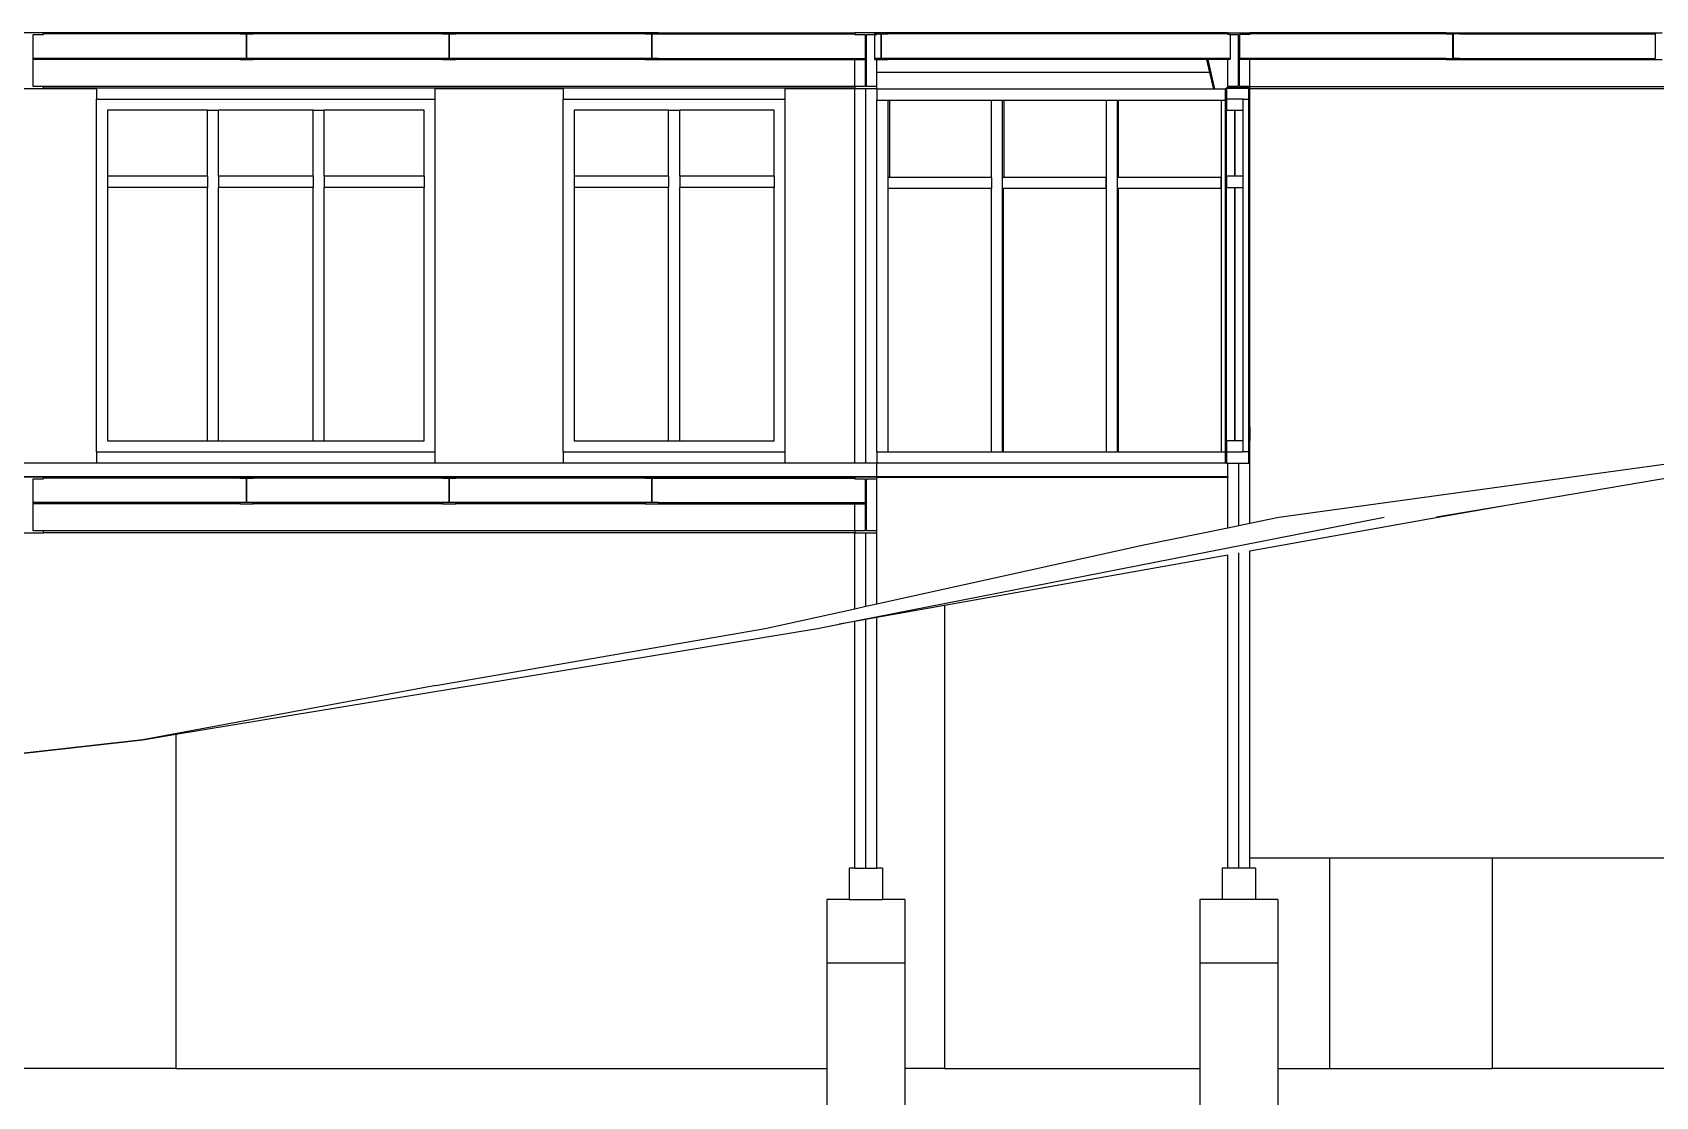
# Model space of a CAD drawing. Extents: x -49.2 to 49.2, y -12.4 to 14.6.
# Drawn here: x 2.73 to 17.34, y -3.62 to 5.95 of the extents above; entities that cross this region are included whole.
import ezdxf

# ---------------------------------------------------------------- set-up
doc = ezdxf.new("R2010")
doc.units = 0
doc.layers.get('0').update_dxf_attribs({"linetype": 'CONTINUOUS'})
doc.layers.add('SECTIONCUTEDGES', color=7, linetype='CONTINUOUS')

msp = doc.modelspace()

# ---------------------------------------------------------------- linework, layer by layer
for p, q in [((4.595, 5.948), (2.83, 5.948)), ((4.595, 5.938), (2.83, 5.938)), ((6.42, 5.948), (4.715, 5.948)), ((6.42, 5.938), (4.715, 5.938)), ((8.245, 5.948), (6.54, 5.948)), ((8.245, 5.938), (6.54, 5.938)), ((8.365, 5.948), (10.13, 5.948)), ((8.365, 5.938), (10.13, 5.938)), ((10.308, 5.932), (10.308, 5.718)), ((10.33, 5.954), (10.33, 5.948)), ((13.486, 5.948), (10.428, 5.948)), ((13.486, 5.938), (10.428, 5.938)), ((13.486, 5.948), (13.486, 5.954)), ((13.508, 5.932), (13.508, 5.718)), ((15.451, 5.948), (13.686, 5.948)), ((15.451, 5.938), (13.686, 5.938)), ((15.571, 5.948), (17.276, 5.948)), ((15.571, 5.938), (17.276, 5.938)), ((4.595, 5.718), (2.735, 5.718)), ((4.595, 5.708), (2.735, 5.708)), ((6.42, 5.718), (4.715, 5.718)), ((6.42, 5.708), (4.715, 5.708)), ((8.245, 5.718), (6.54, 5.718)), ((8.245, 5.708), (6.54, 5.708)), ((8.365, 5.718), (10.225, 5.718)), ((8.365, 5.708), (10.13, 5.708)), ((10.13, 5.464), (10.13, 5.708)), ((10.13, 5.708), (10.225, 5.708)), ((10.33, 5.59), (10.33, 5.708)), ((13.508, 5.718), (10.428, 5.718)), ((13.296, 5.708), (10.428, 5.708)), ((13.296, 5.708), (13.323, 5.59)), ((13.306, 5.708), (13.296, 5.708)), ((13.306, 5.708), (13.368, 5.442)), ((13.486, 5.708), (13.306, 5.708)), ((13.486, 5.464), (13.486, 5.708)), ((13.508, 5.708), (13.486, 5.708)), ((13.508, 5.708), (13.508, 5.718)), ((15.451, 5.718), (13.591, 5.718)), ((13.686, 5.708), (13.591, 5.708)), ((13.686, 5.464), (13.686, 5.708)), ((15.451, 5.708), (13.686, 5.708)), ((15.571, 5.718), (17.276, 5.718)), ((15.571, 5.708), (17.276, 5.708)), ((13.323, 5.59), (10.33, 5.59)), ((10.33, 5.513), (10.33, 5.59)), ((13.323, 5.59), (13.358, 5.442)), ((10.13, 5.464), (2.83, 5.464)), ((2.83, 5.452), (10.13, 5.452)), ((2.83, 5.448), (3.305, 5.448)), ((3.305, 5.448), (3.305, 5.352)), ((6.355, 5.448), (7.505, 5.448)), ((6.355, 5.352), (6.355, 5.448)), ((7.505, 5.448), (7.505, 5.352)), ((9.505, 5.448), (10.13, 5.448)), ((9.505, 5.352), (9.505, 5.448)), ((10.13, 2.078), (10.13, 5.448)), ((10.23, 2.078), (10.23, 5.448)), ((10.33, 5.464), (10.33, 5.513)), ((10.33, 5.442), (10.33, 5.448)), ((10.33, 5.442), (10.33, 5.342)), ((10.932, 5.442), (10.33, 5.442)), ((13.358, 5.442), (10.932, 5.442)), ((13.368, 5.442), (13.358, 5.442)), ((13.466, 5.442), (13.368, 5.442)), ((13.466, 5.448), (13.476, 5.448)), ((13.466, 5.442), (13.466, 5.448)), ((13.466, 5.342), (13.466, 5.442)), ((13.686, 5.464), (20.986, 5.464)), ((13.686, 2.405), (13.686, 5.448)), ((13.686, 5.448), (20.986, 5.448)), ((3.305, 2.178), (3.305, 5.352)), ((3.305, 5.352), (6.355, 5.352)), ((6.355, 2.178), (6.355, 5.352)), ((7.505, 2.178), (7.505, 5.352)), ((7.505, 5.352), (9.505, 5.352)), ((9.505, 2.178), (9.505, 5.352)), ((10.33, 5.342), (10.43, 5.342)), ((10.33, 2.178), (10.33, 5.342)), ((10.43, 4.999), (10.43, 5.342)), ((10.43, 5.342), (10.442, 5.342)), ((10.442, 5.342), (10.442, 4.99)), ((10.442, 5.342), (11.359, 5.342)), ((11.359, 5.342), (11.459, 5.342)), ((11.359, 4.648), (11.359, 5.342)), ((11.459, 4.648), (11.459, 5.342)), ((11.459, 5.342), (11.471, 5.342)), ((11.471, 5.342), (11.471, 4.648)), ((11.471, 5.342), (12.395, 5.342)), ((12.395, 5.342), (12.495, 5.342)), ((12.395, 4.648), (12.395, 5.342)), ((12.495, 5.259), (12.495, 5.342)), ((12.495, 5.342), (12.501, 5.342)), ((12.495, 4.648), (12.495, 5.259)), ((12.501, 5.342), (12.501, 5.259)), ((12.501, 5.342), (13.43, 5.342)), ((12.501, 5.259), (12.501, 4.648)), ((13.43, 5.342), (13.466, 5.342)), ((13.43, 4.648), (13.43, 5.342)), ((13.466, 2.178), (13.466, 5.342)), ((13.676, 2.178), (13.676, 5.352)), ((4.305, 5.252), (3.405, 5.252)), ((3.405, 5.252), (3.405, 4.658)), ((4.305, 5.252), (4.405, 5.252)), ((4.305, 4.658), (4.305, 5.252)), ((4.405, 4.658), (4.405, 5.252)), ((5.255, 5.252), (4.405, 5.252)), ((5.255, 5.252), (5.355, 5.252)), ((5.255, 4.658), (5.255, 5.252)), ((5.355, 4.658), (5.355, 5.252)), ((6.255, 5.252), (5.355, 5.252)), ((6.255, 4.658), (6.255, 5.252)), ((8.455, 5.252), (7.605, 5.252)), ((7.605, 5.252), (7.605, 4.658)), ((8.455, 5.252), (8.555, 5.252)), ((8.455, 4.658), (8.455, 5.252)), ((9.405, 5.252), (8.555, 5.252)), ((8.555, 4.658), (8.555, 5.252)), ((9.405, 4.658), (9.405, 5.252)), ((13.476, 4.658), (13.476, 5.252)), ((13.626, 4.658), (13.626, 5.252)), ((10.43, 4.648), (10.43, 4.999)), ((10.442, 4.99), (10.442, 4.648)), ((4.305, 4.658), (3.405, 4.658)), ((3.405, 4.658), (3.405, 4.558)), ((4.305, 4.558), (3.405, 4.558)), ((3.405, 4.558), (3.405, 2.278)), ((4.305, 4.658), (4.305, 4.558)), ((4.305, 2.278), (4.305, 4.558)), ((5.255, 4.658), (4.405, 4.658)), ((4.405, 4.658), (4.405, 4.558)), ((5.255, 4.558), (4.405, 4.558)), ((4.405, 2.278), (4.405, 4.558)), ((5.255, 4.658), (5.255, 4.558)), ((5.255, 2.278), (5.255, 4.558)), ((6.255, 4.658), (5.355, 4.658)), ((5.355, 4.658), (5.355, 4.558)), ((6.255, 4.558), (5.355, 4.558)), ((5.355, 2.278), (5.355, 4.558)), ((6.255, 4.658), (6.255, 4.558)), ((6.255, 2.278), (6.255, 4.558)), ((8.455, 4.658), (7.605, 4.658)), ((7.605, 4.658), (7.605, 4.558)), ((8.455, 4.558), (7.605, 4.558)), ((7.605, 4.558), (7.605, 2.278)), ((8.455, 4.658), (8.455, 4.558)), ((8.455, 2.278), (8.455, 4.558)), ((9.405, 4.658), (8.555, 4.658)), ((8.555, 4.658), (8.555, 4.558)), ((9.405, 4.558), (8.555, 4.558)), ((8.555, 2.278), (8.555, 4.558)), ((9.405, 4.658), (9.405, 4.558)), ((9.405, 2.278), (9.405, 4.558)), ((10.442, 4.648), (10.43, 4.648)), ((10.43, 4.548), (10.43, 4.648)), ((11.359, 4.548), (10.43, 4.548)), ((10.43, 2.178), (10.43, 4.548)), ((11.359, 4.648), (10.442, 4.648)), ((11.359, 4.648), (11.359, 4.548)), ((11.359, 2.178), (11.359, 4.548)), ((11.471, 4.648), (11.459, 4.648)), ((11.459, 4.548), (11.459, 4.648)), ((11.459, 4.548), (11.465, 4.548)), ((11.459, 4.323), (11.459, 4.548)), ((12.389, 4.548), (11.465, 4.548)), ((11.465, 4.548), (11.465, 4.319)), ((12.389, 4.648), (11.471, 4.648)), ((12.389, 4.648), (12.395, 4.648)), ((12.389, 4.648), (12.389, 4.59)), ((12.389, 4.59), (12.389, 4.548)), ((12.395, 4.548), (12.389, 4.548)), ((12.395, 4.59), (12.395, 4.648)), ((12.395, 4.548), (12.395, 4.59)), ((12.395, 2.178), (12.395, 4.548)), ((12.501, 4.648), (12.495, 4.648)), ((12.495, 4.548), (12.495, 4.648)), ((12.495, 4.548), (12.501, 4.548)), ((12.495, 3.775), (12.495, 4.548)), ((13.424, 4.648), (12.501, 4.648)), ((13.424, 4.548), (12.501, 4.548)), ((12.501, 4.548), (12.501, 3.772)), ((13.424, 4.648), (13.43, 4.648)), ((13.424, 4.648), (13.424, 4.59)), ((13.424, 4.59), (13.424, 4.548)), ((13.43, 4.548), (13.424, 4.548)), ((13.43, 4.59), (13.43, 4.648)), ((13.43, 4.548), (13.43, 4.59)), ((13.43, 2.178), (13.43, 4.548)), ((13.476, 2.278), (13.476, 4.558)), ((13.626, 2.278), (13.626, 4.558)), ((11.459, 2.22), (11.459, 4.323)), ((11.465, 4.319), (11.465, 2.221)), ((12.495, 2.432), (12.495, 3.775)), ((12.501, 3.772), (12.501, 2.433)), ((21.264, 2.59), (15.996, 1.697)), ((12.495, 2.325), (12.495, 2.432)), ((12.501, 2.433), (12.501, 2.326)), ((13.686, 2.405), (13.686, 2.281)), ((3.405, 2.278), (4.305, 2.278)), ((4.305, 2.278), (4.405, 2.278)), ((4.405, 2.278), (5.255, 2.278)), ((5.255, 2.278), (5.355, 2.278)), ((5.355, 2.278), (6.255, 2.278)), ((7.605, 2.278), (8.455, 2.278)), ((8.455, 2.278), (8.555, 2.278)), ((8.555, 2.278), (9.405, 2.278)), ((11.459, 2.178), (11.459, 2.22)), ((11.465, 2.221), (11.465, 2.178)), ((12.495, 2.225), (12.495, 2.325)), ((12.495, 2.178), (12.495, 2.225)), ((12.501, 2.326), (12.501, 2.226)), ((12.501, 2.226), (12.501, 2.178)), ((13.686, 2.152), (13.686, 2.281)), ((3.305, 2.178), (6.355, 2.178)), ((3.305, 2.178), (3.305, 2.078)), ((6.355, 2.078), (6.355, 2.178)), ((7.505, 2.178), (9.505, 2.178)), ((7.505, 2.178), (7.505, 2.078)), ((9.505, 2.078), (9.505, 2.178)), ((10.33, 2.178), (10.43, 2.178)), ((10.33, 2.178), (10.33, 2.078)), ((10.43, 2.178), (11.359, 2.178)), ((11.359, 2.178), (11.459, 2.178)), ((11.465, 2.178), (11.459, 2.178)), ((11.465, 2.178), (12.395, 2.178)), ((12.395, 2.178), (12.495, 2.178)), ((12.501, 2.178), (12.495, 2.178)), ((12.501, 2.178), (13.43, 2.178)), ((13.43, 2.178), (13.466, 2.178)), ((13.466, 2.078), (13.466, 2.178)), ((13.586, 1.517), (13.586, 2.078)), ((13.676, 2.078), (13.686, 2.078)), ((13.686, 2.078), (13.686, 2.152)), ((13.686, 1.952), (13.686, 2.078)), ((4.595, 1.952), (2.83, 1.952)), ((4.595, 1.943), (2.83, 1.943)), ((6.42, 1.952), (4.715, 1.952)), ((6.42, 1.943), (4.715, 1.943)), ((8.245, 1.952), (6.54, 1.952)), ((8.245, 1.943), (6.54, 1.943)), ((8.365, 1.952), (10.13, 1.952)), ((8.365, 1.943), (10.13, 1.943)), ((10.33, 1.958), (10.33, 1.952)), ((10.33, 1.952), (10.41, 1.952)), ((10.33, 1.69), (10.33, 1.936)), ((10.41, 1.952), (11.392, 1.952)), ((11.392, 1.952), (11.896, 1.952)), ((11.896, 1.952), (12.922, 1.952)), ((12.922, 1.952), (13.486, 1.952)), ((13.486, 1.958), (13.486, 1.952)), ((13.486, 1.918), (13.486, 1.952)), ((13.486, 1.831), (13.486, 1.918)), ((13.686, 1.869), (13.686, 1.952)), ((13.486, 1.691), (13.486, 1.831)), ((13.686, 1.736), (13.686, 1.869)), ((4.595, 1.722), (2.735, 1.722)), ((4.595, 1.712), (2.735, 1.712)), ((6.42, 1.722), (4.715, 1.722)), ((6.42, 1.712), (4.715, 1.712)), ((8.245, 1.722), (6.54, 1.722)), ((8.245, 1.712), (6.54, 1.712)), ((8.365, 1.722), (10.225, 1.722)), ((8.365, 1.712), (10.13, 1.712)), ((10.13, 1.468), (10.13, 1.712)), ((10.13, 1.712), (10.225, 1.712)), ((10.33, 1.664), (10.33, 1.69)), ((10.33, 1.59), (10.33, 1.664)), ((13.486, 1.664), (13.486, 1.691)), ((13.486, 1.59), (13.486, 1.664)), ((13.686, 1.697), (13.686, 1.736)), ((13.686, 1.59), (13.686, 1.697)), ((15.996, 1.697), (15.364, 1.59)), ((15.996, 1.697), (15.394, 1.59)), ((10.13, 1.468), (2.83, 1.468)), ((10.002, 0.631), (14.894, 1.59)), ((10.33, 1.468), (10.33, 1.59)), ((13.486, 1.497), (13.486, 1.59)), ((15.394, 1.59), (13.686, 1.286)), ((13.686, 1.537), (13.686, 1.59)), ((2.909, 1.452), (2.83, 1.452)), ((4.47, 1.452), (2.909, 1.452)), ((4.68, 1.452), (4.47, 1.452)), ((7.328, 1.452), (4.68, 1.452)), ((7.523, 1.452), (7.328, 1.452)), ((8.851, 1.452), (7.523, 1.452)), ((9.056, 1.452), (8.851, 1.452)), ((10.13, 1.452), (9.056, 1.452)), ((10.13, 1.413), (10.13, 1.452)), ((10.13, 1.348), (10.13, 1.413)), ((10.13, 1.273), (10.13, 1.348)), ((10.23, 0.79), (10.23, 1.452)), ((10.33, 1.438), (10.33, 1.452)), ((10.33, 1.371), (10.33, 1.438)), ((10.33, 1.303), (10.33, 1.371)), ((10.13, 1.197), (10.13, 1.273)), ((10.13, 0.849), (10.13, 1.197)), ((10.33, 1.224), (10.33, 1.303)), ((10.33, 0.9), (10.33, 1.224)), ((13.486, 1.25), (10.937, 0.797)), ((13.486, 1.25), (13.486, 1.253)), ((13.486, -1.567), (13.486, 1.25)), ((13.586, -1.567), (13.586, 1.271)), ((13.686, 1.289), (13.686, 1.286)), ((13.686, -1.476), (13.686, 1.286)), ((10.33, 0.812), (10.33, 0.9)), ((10.13, 0.775), (10.13, 0.849)), ((10.13, 0.768), (10.13, 0.775)), ((10.937, 0.797), (10.33, 0.689)), ((10.937, 0.797), (10.937, -3.367)), ((4.02, -0.361), (9.794, 0.59)), ((9.794, 0.59), (9.99, 0.628)), ((10.13, 0.653), (9.99, 0.628)), ((9.99, 0.628), (10.002, 0.631)), ((10.23, 0.671), (10.13, 0.653)), ((10.13, -1.567), (10.13, 0.653)), ((10.33, 0.689), (10.23, 0.671)), ((10.23, -1.567), (10.23, 0.671)), ((10.33, -1.567), (10.33, 0.689)), ((3.724, -0.41), (2.047, -0.599)), ((3.724, -0.41), (4.02, -0.361)), ((4.02, -0.361), (4.02, -3.367)), ((10.13, -1.567), (10.08, -1.567)), ((10.08, -1.567), (10.08, -1.848)), ((10.13, -1.567), (10.23, -1.567)), ((10.23, -1.567), (10.33, -1.567)), ((10.38, -1.567), (10.33, -1.567)), ((10.38, -1.567), (10.38, -1.848)), ((13.486, -1.567), (13.436, -1.567)), ((13.436, -1.567), (13.436, -1.848)), ((13.586, -1.567), (13.486, -1.567)), ((13.686, -1.567), (13.586, -1.567)), ((13.686, -1.567), (13.686, -1.476)), ((14.404, -1.476), (13.686, -1.476)), ((13.736, -1.567), (13.686, -1.567)), ((13.736, -1.567), (13.736, -1.848)), ((14.404, -3.367), (14.404, -1.476)), ((15.867, -1.476), (14.404, -1.476)), ((15.867, -1.476), (15.867, -3.367)), ((25.155, -1.476), (15.867, -1.476)), ((10.08, -1.848), (9.88, -1.848)), ((9.88, -1.848), (9.88, -2.418)), ((10.08, -1.848), (10.38, -1.848)), ((10.58, -1.848), (10.38, -1.848)), ((10.58, -1.848), (10.58, -2.418)), ((13.436, -1.848), (13.236, -1.848)), ((13.236, -1.848), (13.236, -2.418)), ((13.736, -1.848), (13.436, -1.848)), ((13.936, -1.848), (13.736, -1.848)), ((13.936, -1.848), (13.936, -2.418)), ((9.88, -2.418), (10.58, -2.418)), ((9.88, -2.418), (9.88, -3.367)), ((10.58, -2.418), (10.58, -3.367)), ((13.236, -2.418), (13.936, -2.418)), ((13.236, -2.418), (13.236, -3.367)), ((13.936, -2.418), (13.936, -3.367)), ((4.02, -3.367), (2.047, -3.367)), ((4.02, -3.367), (9.88, -3.367)), ((9.88, -3.367), (9.88, -12.418)), ((10.58, -3.367), (10.58, -12.418)), ((10.937, -3.367), (10.58, -3.367)), ((10.937, -3.367), (13.236, -3.367)), ((13.236, -3.367), (13.236, -12.418)), ((13.936, -3.367), (14.404, -3.367)), ((13.936, -3.367), (13.936, -12.418)), ((14.404, -3.367), (15.867, -3.367)), ((25.155, -3.367), (15.867, -3.367))]:
    msp.add_line(p, q)
at = {"layer": 'SECTIONCUTEDGES'}
for p, q in [((2.83, 5.948), (2.63, 5.948)), ((2.735, 5.932), (2.83, 5.932)), ((2.735, 5.718), (2.735, 5.932)), ((2.83, 5.938), (2.83, 5.948)), ((2.83, 5.932), (2.83, 5.938)), ((4.595, 5.948), (4.595, 5.938)), ((4.715, 5.948), (4.595, 5.948)), ((4.595, 5.938), (4.652, 5.938)), ((4.652, 5.938), (4.652, 5.718)), ((4.652, 5.938), (4.658, 5.938)), ((4.658, 5.938), (4.715, 5.938)), ((4.658, 5.718), (4.658, 5.938)), ((4.715, 5.938), (4.715, 5.948)), ((6.42, 5.948), (6.42, 5.938)), ((6.54, 5.948), (6.42, 5.948)), ((6.42, 5.938), (6.477, 5.938)), ((6.477, 5.938), (6.477, 5.718)), ((6.477, 5.938), (6.483, 5.938)), ((6.483, 5.938), (6.54, 5.938)), ((6.483, 5.718), (6.483, 5.938)), ((6.54, 5.938), (6.54, 5.948)), ((8.245, 5.948), (8.245, 5.938)), ((8.365, 5.948), (8.245, 5.948)), ((8.245, 5.938), (8.302, 5.938)), ((8.302, 5.938), (8.302, 5.718)), ((8.302, 5.938), (8.308, 5.938)), ((8.308, 5.938), (8.365, 5.938)), ((8.308, 5.718), (8.308, 5.938)), ((8.365, 5.938), (8.365, 5.948)), ((10.13, 5.948), (10.13, 5.938)), ((10.308, 5.948), (10.13, 5.948)), ((10.13, 5.938), (10.13, 5.932)), ((10.13, 5.932), (10.225, 5.932)), ((10.225, 5.932), (10.225, 5.718)), ((10.235, 5.464), (10.235, 5.932)), ((10.235, 5.932), (10.308, 5.932)), ((10.308, 5.948), (10.308, 5.938)), ((10.33, 5.948), (10.308, 5.948)), ((10.308, 5.938), (10.33, 5.938)), ((10.308, 5.932), (10.33, 5.932)), ((10.428, 5.948), (10.33, 5.948)), ((10.33, 5.938), (10.33, 5.948)), ((10.33, 5.938), (10.365, 5.938)), ((10.33, 5.932), (10.33, 5.938)), ((10.365, 5.938), (10.365, 5.718)), ((10.371, 5.938), (10.428, 5.938)), ((10.371, 5.718), (10.371, 5.938)), ((10.428, 5.938), (10.428, 5.948)), ((13.486, 5.948), (13.508, 5.948)), ((13.486, 5.938), (13.486, 5.948)), ((13.486, 5.932), (13.486, 5.938)), ((13.508, 5.932), (13.486, 5.932)), ((13.508, 5.948), (13.686, 5.948)), ((13.508, 5.932), (13.581, 5.932)), ((13.581, 5.932), (13.581, 5.464)), ((13.686, 5.932), (13.591, 5.932)), ((13.591, 5.932), (13.591, 5.718)), ((13.686, 5.948), (13.686, 5.938)), ((13.686, 5.938), (13.686, 5.932)), ((15.451, 5.948), (15.451, 5.938)), ((15.451, 5.948), (15.571, 5.948)), ((15.451, 5.938), (15.508, 5.938)), ((15.508, 5.938), (15.508, 5.718)), ((15.514, 5.938), (15.508, 5.938)), ((15.514, 5.938), (15.514, 5.718)), ((15.571, 5.938), (15.514, 5.938)), ((15.571, 5.948), (15.571, 5.938)), ((17.276, 5.948), (17.276, 5.938)), ((17.276, 5.948), (17.396, 5.948)), ((17.276, 5.938), (17.333, 5.938)), ((17.333, 5.938), (17.333, 5.718)), ((17.339, 5.938), (17.333, 5.938)), ((2.735, 5.708), (2.735, 5.718)), ((2.735, 5.464), (2.735, 5.708)), ((4.595, 5.718), (4.595, 5.708)), ((4.652, 5.718), (4.595, 5.718)), ((4.595, 5.708), (4.715, 5.708)), ((4.715, 5.718), (4.658, 5.718)), ((4.715, 5.708), (4.715, 5.718)), ((6.42, 5.718), (6.42, 5.708)), ((6.477, 5.718), (6.42, 5.718)), ((6.42, 5.708), (6.54, 5.708)), ((6.54, 5.718), (6.483, 5.718)), ((6.54, 5.708), (6.54, 5.718)), ((8.245, 5.718), (8.245, 5.708)), ((8.302, 5.718), (8.245, 5.718)), ((8.245, 5.708), (8.365, 5.708)), ((8.365, 5.718), (8.308, 5.718)), ((8.365, 5.708), (8.365, 5.718)), ((10.225, 5.718), (10.225, 5.708)), ((10.225, 5.708), (10.225, 5.464)), ((10.308, 5.718), (10.308, 5.708)), ((10.365, 5.718), (10.308, 5.718)), ((10.308, 5.708), (10.33, 5.708)), ((10.33, 5.708), (10.428, 5.708)), ((10.428, 5.718), (10.371, 5.718)), ((10.428, 5.708), (10.428, 5.718)), ((13.591, 5.718), (13.591, 5.708)), ((13.591, 5.464), (13.591, 5.708)), ((15.451, 5.718), (15.451, 5.708)), ((15.451, 5.718), (15.508, 5.718)), ((15.451, 5.708), (15.571, 5.708)), ((15.571, 5.718), (15.514, 5.718)), ((15.571, 5.718), (15.571, 5.708)), ((17.276, 5.718), (17.276, 5.708)), ((17.276, 5.718), (17.333, 5.718)), ((17.276, 5.708), (17.396, 5.708)), ((2.63, 5.448), (2.83, 5.448)), ((2.83, 5.464), (2.735, 5.464)), ((2.83, 5.452), (2.83, 5.464)), ((2.83, 5.448), (2.83, 5.452)), ((10.225, 5.464), (10.13, 5.464)), ((10.13, 5.464), (10.13, 5.452)), ((10.13, 5.452), (10.13, 5.448)), ((10.13, 5.448), (10.23, 5.448)), ((10.23, 5.448), (10.33, 5.448)), ((10.33, 5.464), (10.235, 5.464)), ((10.33, 5.448), (10.33, 5.464)), ((13.486, 5.452), (13.476, 5.452)), ((13.476, 5.452), (13.476, 5.448)), ((13.476, 5.448), (13.476, 5.352)), ((13.486, 5.464), (13.486, 5.452)), ((13.581, 5.464), (13.486, 5.464)), ((13.486, 5.448), (13.486, 5.452)), ((13.676, 5.452), (13.486, 5.452)), ((13.676, 5.448), (13.486, 5.448)), ((13.686, 5.464), (13.591, 5.464)), ((13.676, 5.448), (13.676, 5.452)), ((13.676, 5.448), (13.686, 5.448)), ((13.676, 5.352), (13.676, 5.448)), ((13.686, 5.448), (13.686, 5.464)), ((13.626, 5.352), (13.476, 5.352)), ((13.476, 5.352), (13.476, 5.252)), ((13.626, 5.352), (13.676, 5.352)), ((13.626, 5.252), (13.626, 5.352)), ((13.476, 5.252), (13.551, 5.252)), ((13.551, 5.252), (13.626, 5.252)), ((13.551, 4.658), (13.551, 5.252)), ((13.551, 5.252), (13.551, 4.658)), ((13.551, 5.252), (13.551, 5.252)), ((13.476, 4.658), (13.476, 4.558)), ((13.551, 4.658), (13.476, 4.658)), ((13.476, 4.558), (13.551, 4.558)), ((13.626, 4.658), (13.551, 4.658)), ((13.551, 4.558), (13.626, 4.558)), ((13.551, 2.278), (13.551, 4.558)), ((13.551, 4.558), (13.551, 2.278)), ((13.551, 4.558), (13.551, 4.558)), ((13.626, 4.558), (13.626, 4.658)), ((13.476, 2.278), (13.476, 2.178)), ((13.551, 2.278), (13.476, 2.278)), ((13.626, 2.278), (13.551, 2.278)), ((13.626, 2.178), (13.626, 2.278)), ((3.305, 2.078), (2.155, 2.078)), ((6.355, 2.078), (3.305, 2.078)), ((7.505, 2.078), (6.355, 2.078)), ((9.505, 2.078), (7.505, 2.078)), ((10.13, 2.078), (9.505, 2.078)), ((10.23, 2.078), (10.13, 2.078)), ((10.33, 2.078), (10.23, 2.078)), ((13.466, 2.078), (10.33, 2.078)), ((10.33, 1.958), (10.33, 2.078)), ((13.476, 2.078), (13.466, 2.078)), ((13.476, 2.178), (13.626, 2.178)), ((13.476, 2.178), (13.476, 2.078)), ((13.476, 2.078), (13.486, 2.078)), ((13.486, 1.958), (13.486, 2.078)), ((13.486, 2.078), (13.586, 2.078)), ((13.586, 2.078), (13.676, 2.078)), ((13.676, 2.178), (13.626, 2.178)), ((13.676, 2.078), (13.676, 2.178)), ((16.824, 1.987), (18.205, 2.178)), ((-4.892, 1.958), (10.33, 1.958)), ((2.83, 1.952), (2.63, 1.952)), ((2.735, 1.936), (2.83, 1.936)), ((2.735, 1.722), (2.735, 1.936)), ((2.83, 1.943), (2.83, 1.952)), ((2.83, 1.936), (2.83, 1.943)), ((4.595, 1.952), (4.595, 1.943)), ((4.715, 1.952), (4.595, 1.952)), ((4.595, 1.943), (4.652, 1.943)), ((4.652, 1.943), (4.652, 1.722)), ((4.652, 1.943), (4.658, 1.943)), ((4.658, 1.943), (4.715, 1.943)), ((4.658, 1.722), (4.658, 1.943)), ((4.715, 1.943), (4.715, 1.952)), ((6.42, 1.952), (6.42, 1.943)), ((6.54, 1.952), (6.42, 1.952)), ((6.42, 1.943), (6.477, 1.943)), ((6.477, 1.943), (6.477, 1.722)), ((6.477, 1.943), (6.483, 1.943)), ((6.483, 1.943), (6.54, 1.943)), ((6.483, 1.722), (6.483, 1.943)), ((6.54, 1.943), (6.54, 1.952)), ((8.245, 1.952), (8.245, 1.943)), ((8.365, 1.952), (8.245, 1.952)), ((8.245, 1.943), (8.302, 1.943)), ((8.302, 1.943), (8.302, 1.722)), ((8.302, 1.943), (8.308, 1.943)), ((8.308, 1.943), (8.365, 1.943)), ((8.308, 1.722), (8.308, 1.943)), ((8.365, 1.943), (8.365, 1.952)), ((10.13, 1.952), (10.13, 1.943)), ((10.33, 1.952), (10.13, 1.952)), ((10.13, 1.943), (10.13, 1.936)), ((10.13, 1.936), (10.225, 1.936)), ((10.225, 1.936), (10.225, 1.722)), ((10.235, 1.936), (10.33, 1.936)), ((10.235, 1.468), (10.235, 1.936)), ((10.33, 1.958), (13.486, 1.958)), ((10.33, 1.938), (10.33, 1.952)), ((10.33, 1.936), (10.33, 1.938)), ((15.712, 1.834), (16.824, 1.987)), ((13.945, 1.59), (15.712, 1.834)), ((2.735, 1.712), (2.735, 1.722)), ((2.735, 1.468), (2.735, 1.712)), ((4.595, 1.722), (4.595, 1.712)), ((4.652, 1.722), (4.595, 1.722)), ((4.595, 1.712), (4.715, 1.712)), ((4.715, 1.722), (4.658, 1.722)), ((4.715, 1.712), (4.715, 1.722)), ((6.42, 1.722), (6.42, 1.712)), ((6.477, 1.722), (6.42, 1.722)), ((6.42, 1.712), (6.54, 1.712)), ((6.54, 1.722), (6.483, 1.722)), ((6.54, 1.712), (6.54, 1.722)), ((8.245, 1.722), (8.245, 1.712)), ((8.302, 1.722), (8.245, 1.722)), ((8.245, 1.712), (8.365, 1.712)), ((8.365, 1.722), (8.308, 1.722)), ((8.365, 1.712), (8.365, 1.722)), ((10.225, 1.722), (10.225, 1.712)), ((10.225, 1.712), (10.225, 1.468)), ((2.83, 1.468), (2.735, 1.468)), ((2.83, 1.452), (2.83, 1.468)), ((10.13, 1.468), (10.13, 1.452)), ((10.225, 1.468), (10.13, 1.468)), ((10.33, 1.468), (10.235, 1.468)), ((10.33, 1.452), (10.33, 1.468)), ((12.732, 1.343), (13.486, 1.497)), ((13.486, 1.497), (13.586, 1.517)), ((13.586, 1.517), (13.686, 1.537)), ((13.686, 1.537), (13.945, 1.59)), ((2.63, 1.452), (2.774, 1.452)), ((2.774, 1.452), (2.83, 1.452)), ((10.13, 1.452), (10.23, 1.452)), ((10.23, 1.452), (10.33, 1.452)), ((10.33, 0.812), (12.732, 1.343)), ((9.325, 0.59), (10.13, 0.768)), ((10.13, 0.768), (10.23, 0.79)), ((10.23, 0.79), (10.33, 0.812)), ((6.361, 0.076), (9.325, 0.59)), ((6.361, 0.076), (5.73, -0.04)), ((5.69, -0.047), (3.724, -0.41)), ((5.73, -0.04), (5.69, -0.047)), ((-0.823, -0.922), (3.724, -0.41))]:
    msp.add_line(p, q, dxfattribs=at)

doc.saveas('drawing.dxf')
